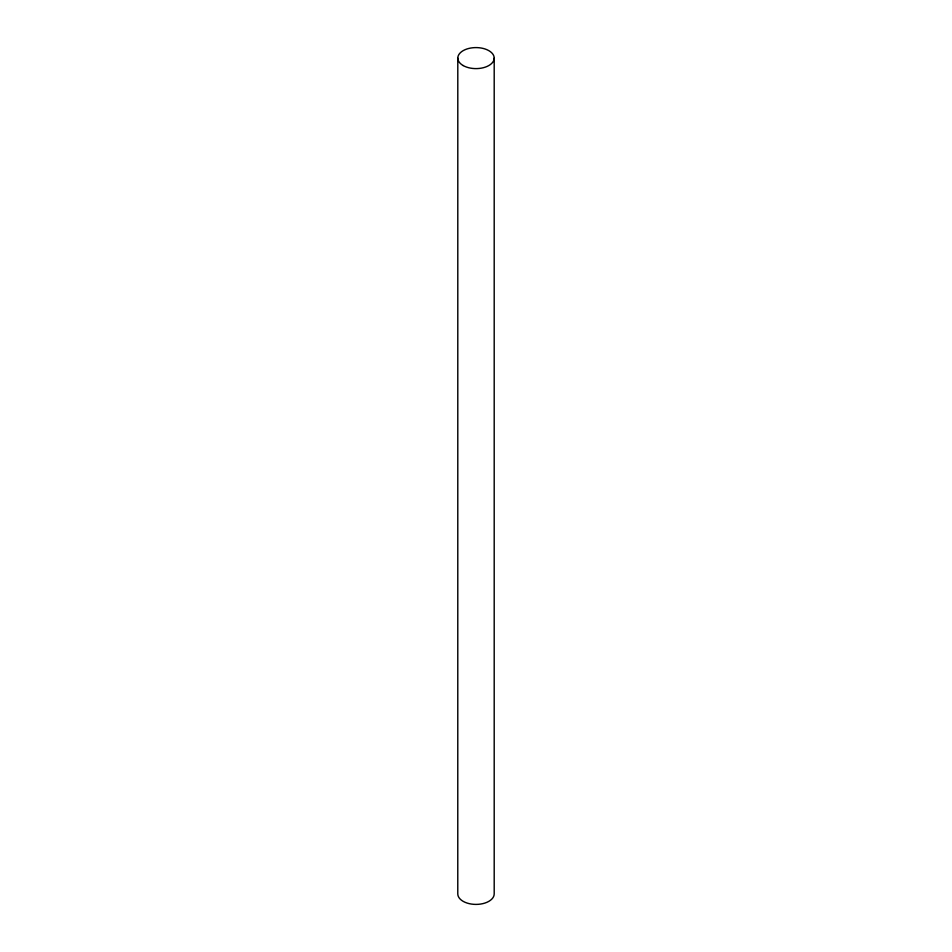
<?xml version="1.0" encoding="UTF-8"?>
<svg xmlns="http://www.w3.org/2000/svg" width="952" height="952" viewBox="0 0 952 952"><rect width="100%" height="100%" fill="white"/><g stroke="black" fill="none" stroke-linecap="round" stroke-linejoin="round"><path stroke-width="1.43" d="M494.195 58.108L494.195 893.892A18.195 10.508 0 0 1 488.876 901.33A18.207 10.52 0 0 1 469.027 903.603A18.207 10.52 0 0 1 457.781 893.88L457.805 58.108M463.124 65.533A18.207 10.52 0 0 0 488.864 65.533A18.195 10.508 0 0 0 488.864 50.67A18.195 10.508 0 0 0 463.124 50.67A18.207 10.52 0 0 0 463.124 65.533"/></g></svg>
